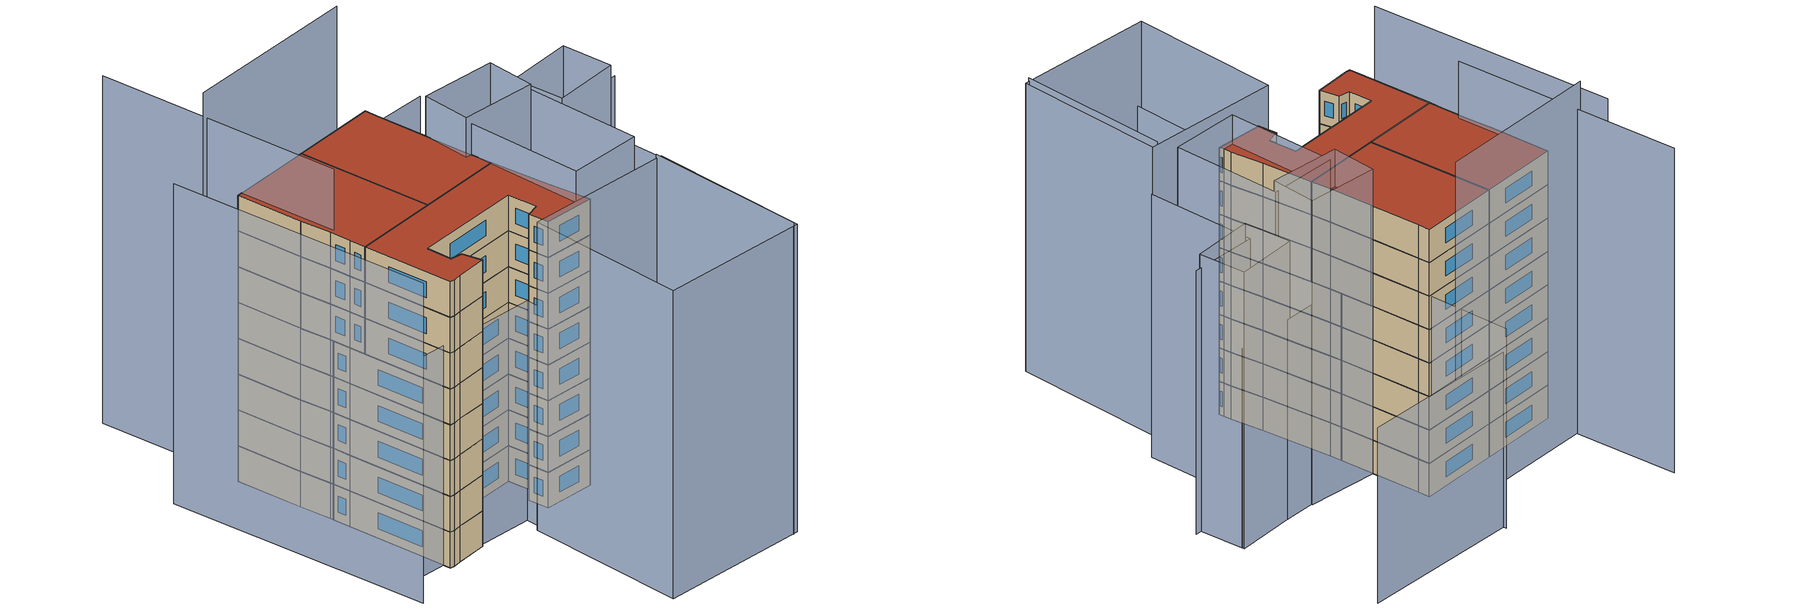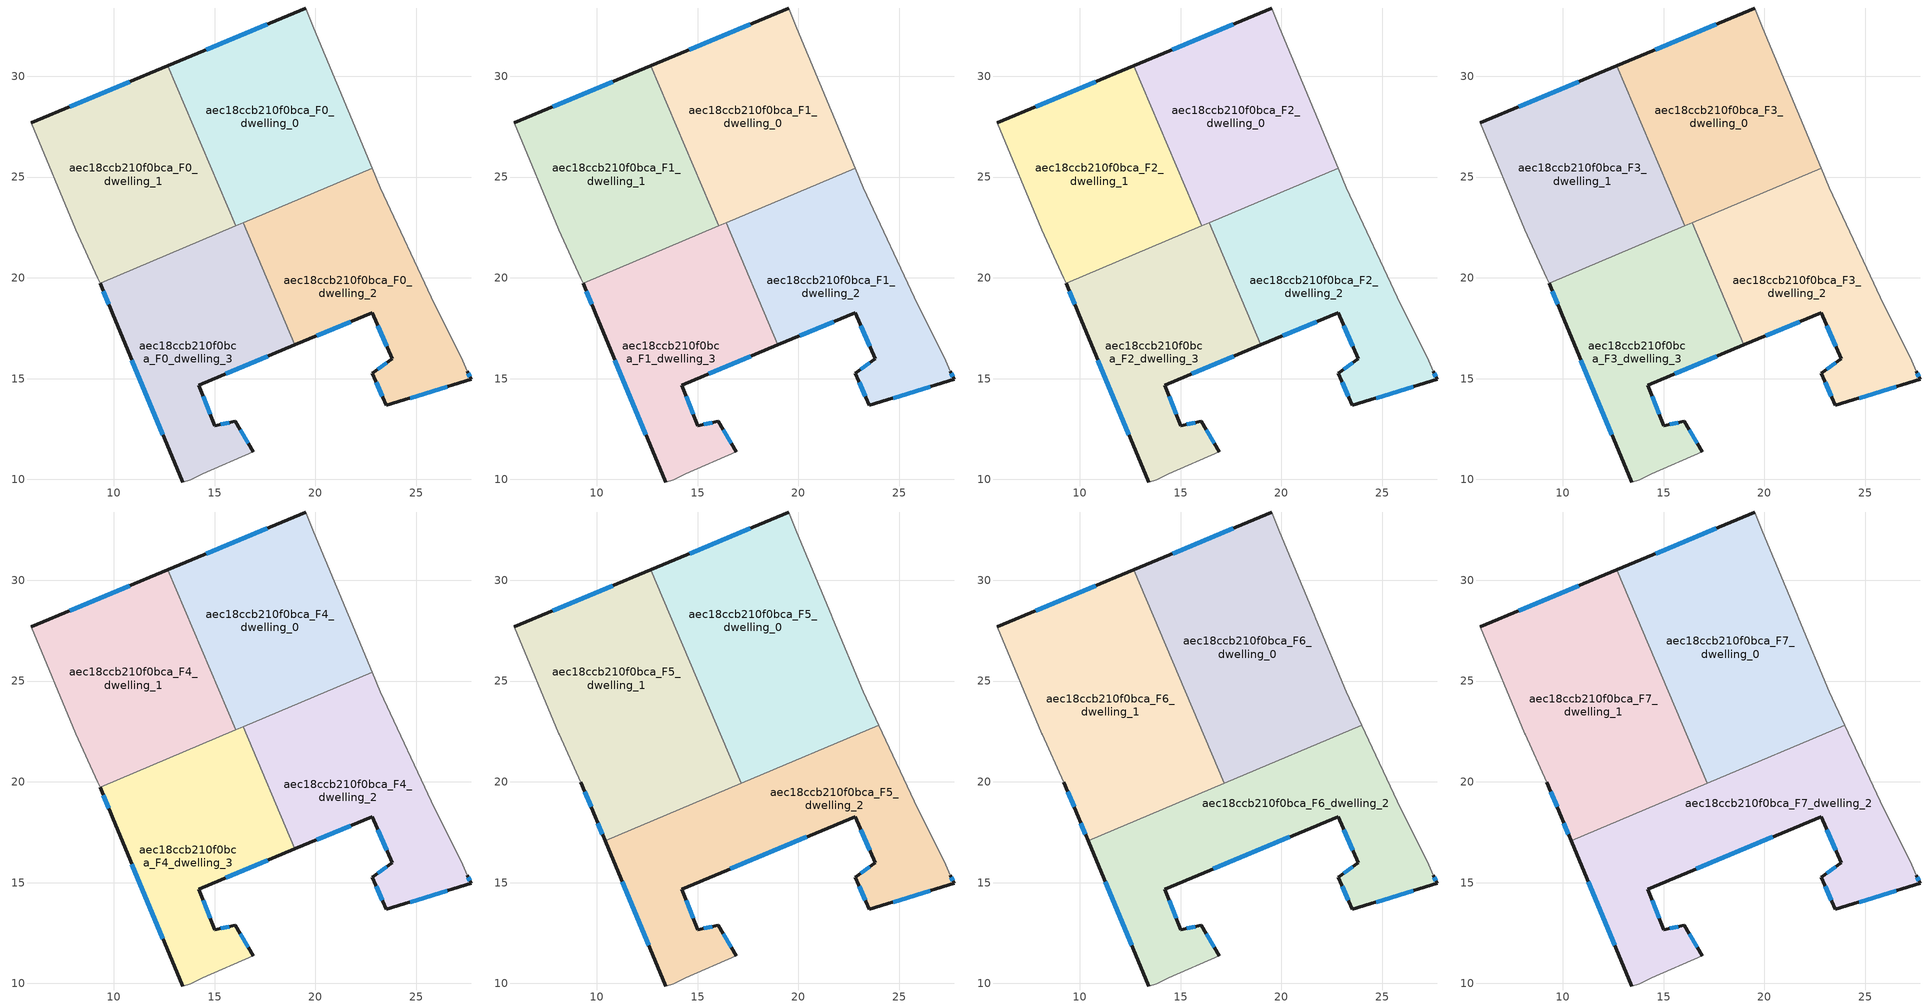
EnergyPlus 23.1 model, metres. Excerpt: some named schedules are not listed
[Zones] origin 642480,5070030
aec18ccb210f0bca_F0_dwelling_0
 floor ground (EU_floor_Construction): 22.81,25.45 21.62,28.28 19.92,32.38 19.52,33.39 12.68,30.52 16.04,22.58 z0
 wall outside (EU_wall_Construction): 12.68,30.52 19.52,33.39 z0:3
 wall adiabatic (EU_wall_Construction): 19.52,33.39 19.92,32.38 21.62,28.28 22.81,25.45 z0:3
 wall to aec18ccb210f0bca_F0_dwelling_1 (EU_wall_Construction): 16.04,22.58 12.68,30.52 z0:3
 wall to aec18ccb210f0bca_F0_dwelling_2 (EU_wall_Construction): 22.81,25.45 16.41,22.74 z0:3
 wall to aec18ccb210f0bca_F0_dwelling_3 (EU_wall_Construction): 16.41,22.74 16.04,22.58 z0:3
 window (EU_Window_Construction): 14.6,31.32 17.61,32.58 z0.84:2.16
aec18ccb210f0bca_F0_dwelling_1
 floor ground (EU_floor_Construction): 16.04,22.58 12.68,30.52 5.91,27.68 8.11,22.38 9.21,19.98 9.31,19.73 z0
 wall outside (EU_wall_Construction): 5.91,27.68 12.68,30.52 z0:3
 wall adiabatic (EU_wall_Construction): 9.31,19.73 9.21,19.98 8.11,22.38 5.91,27.68 z0:3
 wall to aec18ccb210f0bca_F0_dwelling_3 (EU_wall_Construction): 16.04,22.58 9.31,19.73 z0:3
 window (EU_Window_Construction): 7.81,28.48 10.78,29.72 z0.84:2.16
aec18ccb210f0bca_F0_dwelling_2
 floor ground (EU_floor_Construction): 27.72,14.97 27.52,15.37 27.22,16.07 25.92,18.67 23.22,24.48 22.81,25.45 16.41,22.74 18.98,16.67 22.82,18.27 23.82,15.97 22.82,15.27 23.52,13.67 z0
 wall outside (EU_wall_Construction): 27.52,15.37 27.72,14.97 23.52,13.67 22.82,15.27 23.82,15.97 22.82,18.27 18.98,16.67 z0:3
 wall adiabatic (EU_wall_Construction): 22.81,25.45 23.22,24.48 25.92,18.67 27.22,16.07 27.52,15.37 z0:3
 wall to aec18ccb210f0bca_F0_dwelling_3 (EU_wall_Construction): 18.98,16.67 16.41,22.74 z0:3
 window (EU_Window_Construction): 27.58,15.26 27.67,15.08 / 26.55,14.61 24.7,14.03 / 23.32,14.12 23.02,14.82 / 23.1,15.47 23.54,15.78 / 23.54,16.62 23.1,17.63 / 21.75,17.82 20.06,17.12 z0.84:2.16
aec18ccb210f0bca_F0_dwelling_3
 floor ground (EU_floor_Construction): 16.91,11.37 16.01,12.87 15.01,12.67 14.21,14.67 18.98,16.67 16.41,22.74 9.31,19.73 9.91,18.28 13.41,9.87 13.81,9.97 14.41,10.27 z0
 wall outside (EU_wall_Construction): 13.41,9.87 9.91,18.28 9.31,19.73 / 18.98,16.67 14.21,14.67 15.01,12.67 16.01,12.87 16.91,11.37 z0:3
 wall adiabatic (EU_wall_Construction): 16.91,11.37 14.41,10.27 13.81,9.97 13.41,9.87 z0:3
 window (EU_Window_Construction): 15.29,12.73 15.73,12.82 / 16.27,12.45 16.66,11.79 / 12.43,12.23 10.89,15.92 / 9.74,18.68 9.48,19.32 / 17.65,16.11 15.55,15.23 / 14.44,14.11 14.79,13.23 z0.84:2.16
aec18ccb210f0bca_F1_dwelling_0
 floor to aec18ccb210f0bca_F0_dwelling_0 (EU_floor_Construction): 22.81,25.45 21.62,28.28 19.92,32.38 19.52,33.39 12.68,30.52 16.04,22.58 z3
 wall outside (EU_wall_Construction): 12.68,30.52 19.52,33.39 z3:6
 wall adiabatic (EU_wall_Construction): 19.52,33.39 19.92,32.38 21.62,28.28 22.81,25.45 z3:6
 wall to aec18ccb210f0bca_F1_dwelling_1 (EU_wall_Construction): 16.04,22.58 12.68,30.52 z3:6
 wall to aec18ccb210f0bca_F1_dwelling_2 (EU_wall_Construction): 22.81,25.45 16.41,22.74 z3:6
 wall to aec18ccb210f0bca_F1_dwelling_3 (EU_wall_Construction): 16.41,22.74 16.04,22.58 z3:6
 window (EU_Window_Construction): 14.6,31.32 17.61,32.58 z3.84:5.16
aec18ccb210f0bca_F1_dwelling_1
 floor to aec18ccb210f0bca_F0_dwelling_1 (EU_floor_Construction): 16.04,22.58 12.68,30.52 5.91,27.68 8.11,22.38 9.21,19.98 9.31,19.73 z3
 wall outside (EU_wall_Construction): 5.91,27.68 12.68,30.52 z3:6
 wall adiabatic (EU_wall_Construction): 9.31,19.73 9.21,19.98 8.11,22.38 5.91,27.68 z3:6
 wall to aec18ccb210f0bca_F1_dwelling_3 (EU_wall_Construction): 16.04,22.58 9.31,19.73 z3:6
 window (EU_Window_Construction): 7.81,28.48 10.78,29.72 z3.84:5.16
aec18ccb210f0bca_F1_dwelling_2
 floor to aec18ccb210f0bca_F0_dwelling_2 (EU_floor_Construction): 27.72,14.97 27.52,15.37 27.22,16.07 25.92,18.67 23.22,24.48 22.81,25.45 16.41,22.74 18.98,16.67 22.82,18.27 23.82,15.97 22.82,15.27 23.52,13.67 z3
 wall outside (EU_wall_Construction): 27.52,15.37 27.72,14.97 23.52,13.67 22.82,15.27 23.82,15.97 22.82,18.27 18.98,16.67 z3:6
 wall adiabatic (EU_wall_Construction): 22.81,25.45 23.22,24.48 25.92,18.67 27.22,16.07 27.52,15.37 z3:6
 wall to aec18ccb210f0bca_F1_dwelling_3 (EU_wall_Construction): 18.98,16.67 16.41,22.74 z3:6
 window (EU_Window_Construction): 27.58,15.26 27.67,15.08 / 26.55,14.61 24.7,14.03 / 23.32,14.12 23.02,14.82 / 23.1,15.47 23.54,15.78 / 23.54,16.62 23.1,17.63 / 21.75,17.82 20.06,17.12 z3.84:5.16
aec18ccb210f0bca_F1_dwelling_3
 floor to aec18ccb210f0bca_F0_dwelling_3 (EU_floor_Construction): 16.91,11.37 16.01,12.87 15.01,12.67 14.21,14.67 18.98,16.67 16.41,22.74 9.31,19.73 9.91,18.28 13.41,9.87 13.81,9.97 14.41,10.27 z3
 wall outside (EU_wall_Construction): 13.41,9.87 9.91,18.28 9.31,19.73 / 18.98,16.67 14.21,14.67 15.01,12.67 16.01,12.87 16.91,11.37 z3:6
 wall adiabatic (EU_wall_Construction): 16.91,11.37 14.41,10.27 13.81,9.97 13.41,9.87 z3:6
 window (EU_Window_Construction): 15.29,12.73 15.73,12.82 / 16.27,12.45 16.66,11.79 / 12.43,12.23 10.89,15.92 / 9.74,18.68 9.48,19.32 / 17.65,16.11 15.55,15.23 / 14.44,14.11 14.79,13.23 z3.84:5.16
aec18ccb210f0bca_F2_dwelling_0
 floor to aec18ccb210f0bca_F1_dwelling_0 (EU_floor_Construction): 22.81,25.45 21.62,28.28 19.92,32.38 19.52,33.39 12.68,30.52 16.04,22.58 z6
 wall outside (EU_wall_Construction): 12.68,30.52 19.52,33.39 z6:9
 wall adiabatic (EU_wall_Construction): 19.52,33.39 19.92,32.38 21.62,28.28 22.81,25.45 z6:9
 wall to aec18ccb210f0bca_F2_dwelling_1 (EU_wall_Construction): 16.04,22.58 12.68,30.52 z6:9
 wall to aec18ccb210f0bca_F2_dwelling_2 (EU_wall_Construction): 22.81,25.45 16.41,22.74 z6:9
 wall to aec18ccb210f0bca_F2_dwelling_3 (EU_wall_Construction): 16.41,22.74 16.04,22.58 z6:9
 window (EU_Window_Construction): 14.6,31.32 17.61,32.58 z6.84:8.16
aec18ccb210f0bca_F2_dwelling_1
 floor to aec18ccb210f0bca_F1_dwelling_1 (EU_floor_Construction): 16.04,22.58 12.68,30.52 5.91,27.68 8.11,22.38 9.21,19.98 9.31,19.73 z6
 wall outside (EU_wall_Construction): 5.91,27.68 12.68,30.52 z6:9
 wall adiabatic (EU_wall_Construction): 9.31,19.73 9.21,19.98 8.11,22.38 5.91,27.68 z6:9
 wall to aec18ccb210f0bca_F2_dwelling_3 (EU_wall_Construction): 16.04,22.58 9.31,19.73 z6:9
 window (EU_Window_Construction): 7.81,28.48 10.78,29.72 z6.84:8.16
aec18ccb210f0bca_F2_dwelling_2
 floor to aec18ccb210f0bca_F1_dwelling_2 (EU_floor_Construction): 27.72,14.97 27.52,15.37 27.22,16.07 25.92,18.67 23.22,24.48 22.81,25.45 16.41,22.74 18.98,16.67 22.82,18.27 23.82,15.97 22.82,15.27 23.52,13.67 z6
 wall outside (EU_wall_Construction): 27.52,15.37 27.72,14.97 23.52,13.67 22.82,15.27 23.82,15.97 22.82,18.27 18.98,16.67 z6:9
 wall adiabatic (EU_wall_Construction): 22.81,25.45 23.22,24.48 25.92,18.67 27.22,16.07 27.52,15.37 z6:9
 wall to aec18ccb210f0bca_F2_dwelling_3 (EU_wall_Construction): 18.98,16.67 16.41,22.74 z6:9
 window (EU_Window_Construction): 27.58,15.26 27.67,15.08 / 26.55,14.61 24.7,14.03 / 23.32,14.12 23.02,14.82 / 23.1,15.47 23.54,15.78 / 23.54,16.62 23.1,17.63 / 21.75,17.82 20.06,17.12 z6.84:8.16
aec18ccb210f0bca_F2_dwelling_3
 floor to aec18ccb210f0bca_F1_dwelling_3 (EU_floor_Construction): 16.91,11.37 16.01,12.87 15.01,12.67 14.21,14.67 18.98,16.67 16.41,22.74 9.31,19.73 9.91,18.28 13.41,9.87 13.81,9.97 14.41,10.27 z6
 wall outside (EU_wall_Construction): 13.41,9.87 9.91,18.28 9.31,19.73 / 18.98,16.67 14.21,14.67 15.01,12.67 16.01,12.87 16.91,11.37 z6:9
 wall adiabatic (EU_wall_Construction): 16.91,11.37 14.41,10.27 13.81,9.97 13.41,9.87 z6:9
 window (EU_Window_Construction): 15.29,12.73 15.73,12.82 / 16.27,12.45 16.66,11.79 / 12.43,12.23 10.89,15.92 / 9.74,18.68 9.48,19.32 / 17.65,16.11 15.55,15.23 / 14.44,14.11 14.79,13.23 z6.84:8.16
aec18ccb210f0bca_F3_dwelling_0
 floor to aec18ccb210f0bca_F2_dwelling_0 (EU_floor_Construction): 22.81,25.45 21.62,28.28 19.92,32.38 19.52,33.39 12.68,30.52 16.04,22.58 z9
 wall outside (EU_wall_Construction): 12.68,30.52 19.52,33.39 z9:12
 wall adiabatic (EU_wall_Construction): 19.52,33.39 19.92,32.38 21.62,28.28 22.81,25.45 z9:12
 wall to aec18ccb210f0bca_F3_dwelling_1 (EU_wall_Construction): 16.04,22.58 12.68,30.52 z9:12
 wall to aec18ccb210f0bca_F3_dwelling_2 (EU_wall_Construction): 22.81,25.45 16.41,22.74 z9:12
 wall to aec18ccb210f0bca_F3_dwelling_3 (EU_wall_Construction): 16.41,22.74 16.04,22.58 z9:12
 window (EU_Window_Construction): 14.6,31.32 17.61,32.58 z9.84:11.16
aec18ccb210f0bca_F3_dwelling_1
 floor to aec18ccb210f0bca_F2_dwelling_1 (EU_floor_Construction): 16.04,22.58 12.68,30.52 5.91,27.68 8.11,22.38 9.21,19.98 9.31,19.73 z9
 wall outside (EU_wall_Construction): 5.91,27.68 12.68,30.52 z9:12
 wall adiabatic (EU_wall_Construction): 9.31,19.73 9.21,19.98 8.11,22.38 5.91,27.68 z9:12
 wall to aec18ccb210f0bca_F3_dwelling_3 (EU_wall_Construction): 16.04,22.58 9.31,19.73 z9:12
 window (EU_Window_Construction): 7.81,28.48 10.78,29.72 z9.84:11.16
aec18ccb210f0bca_F3_dwelling_2
 floor to aec18ccb210f0bca_F2_dwelling_2 (EU_floor_Construction): 27.72,14.97 27.52,15.37 27.22,16.07 25.92,18.67 23.22,24.48 22.81,25.45 16.41,22.74 18.98,16.67 22.82,18.27 23.82,15.97 22.82,15.27 23.52,13.67 z9
 wall outside (EU_wall_Construction): 27.52,15.37 27.72,14.97 23.52,13.67 22.82,15.27 23.82,15.97 22.82,18.27 18.98,16.67 z9:12
 wall adiabatic (EU_wall_Construction): 22.81,25.45 23.22,24.48 25.92,18.67 27.22,16.07 27.52,15.37 z9:12
 wall to aec18ccb210f0bca_F3_dwelling_3 (EU_wall_Construction): 18.98,16.67 16.41,22.74 z9:12
 window (EU_Window_Construction): 27.58,15.26 27.67,15.08 / 26.55,14.61 24.7,14.03 / 23.32,14.12 23.02,14.82 / 23.1,15.47 23.54,15.78 / 23.54,16.62 23.1,17.63 / 21.75,17.82 20.06,17.12 z9.84:11.16
aec18ccb210f0bca_F3_dwelling_3
 floor to aec18ccb210f0bca_F2_dwelling_3 (EU_floor_Construction): 16.91,11.37 16.01,12.87 15.01,12.67 14.21,14.67 18.98,16.67 16.41,22.74 9.31,19.73 9.91,18.28 13.41,9.87 13.81,9.97 14.41,10.27 z9
 wall outside (EU_wall_Construction): 13.41,9.87 9.91,18.28 9.31,19.73 / 18.98,16.67 14.21,14.67 15.01,12.67 16.01,12.87 16.91,11.37 z9:12
 wall adiabatic (EU_wall_Construction): 16.91,11.37 14.41,10.27 13.81,9.97 13.41,9.87 z9:12
 window (EU_Window_Construction): 15.29,12.73 15.73,12.82 / 16.27,12.45 16.66,11.79 / 12.43,12.23 10.89,15.92 / 9.74,18.68 9.48,19.32 / 17.65,16.11 15.55,15.23 / 14.44,14.11 14.79,13.23 z9.84:11.16
aec18ccb210f0bca_F4_dwelling_0
 floor to aec18ccb210f0bca_F3_dwelling_0 (EU_floor_Construction): 22.81,25.45 21.62,28.28 19.92,32.38 19.52,33.39 12.68,30.52 16.04,22.58 z12
 wall outside (EU_wall_Construction): 12.68,30.52 19.52,33.39 z12:15
 wall adiabatic (EU_wall_Construction): 19.52,33.39 19.92,32.38 21.62,28.28 22.81,25.45 z12:15
 wall to aec18ccb210f0bca_F4_dwelling_1 (EU_wall_Construction): 16.04,22.58 12.68,30.52 z12:15
 wall to aec18ccb210f0bca_F4_dwelling_2 (EU_wall_Construction): 22.81,25.45 16.41,22.74 z12:15
 wall to aec18ccb210f0bca_F4_dwelling_3 (EU_wall_Construction): 16.41,22.74 16.04,22.58 z12:15
 window (EU_Window_Construction): 14.6,31.32 17.61,32.58 z12.84:14.16
 roof outside (EU_roof_Construction): 21.7,28.1 21.62,28.28 22.81,25.45 z15
aec18ccb210f0bca_F4_dwelling_1
 floor to aec18ccb210f0bca_F3_dwelling_1 (EU_floor_Construction): 16.04,22.58 12.68,30.52 5.91,27.68 8.11,22.38 9.21,19.98 9.31,19.73 z12
 wall outside (EU_wall_Construction): 5.91,27.68 12.68,30.52 z12:15
 wall adiabatic (EU_wall_Construction): 9.31,19.73 9.21,19.98 8.11,22.38 5.91,27.68 z12:15
 wall to aec18ccb210f0bca_F4_dwelling_3 (EU_wall_Construction): 16.04,22.58 9.31,19.73 z12:15
 window (EU_Window_Construction): 7.81,28.48 10.78,29.72 z12.84:14.16
aec18ccb210f0bca_F4_dwelling_2
 floor to aec18ccb210f0bca_F3_dwelling_2 (EU_floor_Construction): 27.72,14.97 27.52,15.37 27.22,16.07 25.92,18.67 23.22,24.48 22.81,25.45 16.41,22.74 18.98,16.67 22.82,18.27 23.82,15.97 22.82,15.27 23.52,13.67 z12
 wall outside (EU_wall_Construction): 27.52,15.37 27.72,14.97 23.52,13.67 22.82,15.27 23.82,15.97 22.82,18.27 18.98,16.67 z12:15
 wall adiabatic (EU_wall_Construction): 22.81,25.45 23.22,24.48 25.92,18.67 27.22,16.07 27.52,15.37 z12:15
 wall to aec18ccb210f0bca_F4_dwelling_3 (EU_wall_Construction): 18.98,16.67 16.41,22.74 z12:15
 window (EU_Window_Construction): 27.58,15.26 27.67,15.08 / 26.55,14.61 24.7,14.03 / 23.32,14.12 23.02,14.82 / 23.1,15.47 23.54,15.78 / 23.54,16.62 23.1,17.63 / 21.75,17.82 20.06,17.12 z12.84:14.16
aec18ccb210f0bca_F4_dwelling_3
 floor to aec18ccb210f0bca_F3_dwelling_3 (EU_floor_Construction): 16.91,11.37 16.01,12.87 15.01,12.67 14.21,14.67 18.98,16.67 16.41,22.74 9.31,19.73 9.91,18.28 13.41,9.87 13.81,9.97 14.41,10.27 z12
 wall outside (EU_wall_Construction): 13.41,9.87 9.91,18.28 9.31,19.73 / 18.98,16.67 14.21,14.67 15.01,12.67 16.01,12.87 16.91,11.37 z12:15
 wall adiabatic (EU_wall_Construction): 16.91,11.37 14.41,10.27 13.81,9.97 13.41,9.87 z12:15
 window (EU_Window_Construction): 15.29,12.73 15.73,12.82 / 16.27,12.45 16.66,11.79 / 12.43,12.23 10.89,15.92 / 9.74,18.68 9.48,19.32 / 17.65,16.11 15.55,15.23 / 14.44,14.11 14.79,13.23 z12.84:14.16
aec18ccb210f0bca_F5_dwelling_0
 floor to aec18ccb210f0bca_F4_dwelling_0 (EU_floor_Construction): 22.81,25.45 21.7,28.1 21.62,28.28 19.92,32.38 19.52,33.39 12.69,30.52 16.05,22.58 z15
 floor to aec18ccb210f0bca_F4_dwelling_2 (EU_floor_Construction): 23.99,22.82 23.22,24.48 22.81,25.45 16.41,22.74 17.54,20.08 z15
 floor to aec18ccb210f0bca_F4_dwelling_3 (EU_floor_Construction): 17.54,20.08 16.41,22.74 16.05,22.58 17.17,19.93 z15
 wall outside (EU_wall_Construction): 12.69,30.52 19.52,33.39 z15:18
 wall adiabatic (EU_wall_Construction): 19.52,33.39 19.92,32.38 21.62,28.28 21.7,28.1 23.22,24.48 23.99,22.82 z15:18
 wall to aec18ccb210f0bca_F5_dwelling_1 (EU_wall_Construction): 17.17,19.93 12.69,30.52 z15:18
 wall to aec18ccb210f0bca_F5_dwelling_2 (EU_wall_Construction): 23.99,22.82 17.17,19.93 z15:18
 window (EU_Window_Construction): 14.6,31.32 17.61,32.58 z15.84:17.16
aec18ccb210f0bca_F5_dwelling_1
 floor to aec18ccb210f0bca_F4_dwelling_1 (EU_floor_Construction): 16.04,22.58 12.68,30.52 5.91,27.68 8.11,22.38 8.12,22.35 9.21,19.98 9.31,19.73 z15
 floor to aec18ccb210f0bca_F4_dwelling_3 (EU_floor_Construction): 17.17,19.93 16.05,22.58 9.31,19.73 9.91,18.28 10.42,17.07 z15
 wall outside (EU_wall_Construction): 5.91,27.68 12.69,30.52 / 10.42,17.07 9.91,18.28 9.21,19.98 z15:18
 wall adiabatic (EU_wall_Construction): 9.21,19.98 8.12,22.35 8.11,22.38 5.91,27.68 z15:18
 wall to aec18ccb210f0bca_F5_dwelling_2 (EU_wall_Construction): 17.17,19.93 10.42,17.07 z15:18
 window (EU_Window_Construction): 9.72,18.75 9.41,19.5 / 7.81,28.48 10.79,29.73 / 10.28,17.41 10.05,17.94 z15.84:17.16
aec18ccb210f0bca_F5_dwelling_2
 floor to aec18ccb210f0bca_F4_dwelling_2 (EU_floor_Construction): 27.72,14.97 27.52,15.37 27.22,16.07 25.92,18.67 23.99,22.82 17.54,20.08 18.98,16.67 22.82,18.27 23.82,15.97 22.82,15.27 23.52,13.67 z15
 floor to aec18ccb210f0bca_F4_dwelling_3 (EU_floor_Construction): 16.91,11.37 16.01,12.87 15.01,12.67 14.21,14.67 18.98,16.67 17.54,20.08 10.42,17.07 13.41,9.87 13.81,9.97 14.41,10.27 z15
 wall outside (EU_wall_Construction): 27.52,15.37 27.72,14.97 23.52,13.67 22.82,15.27 23.82,15.97 22.82,18.27 14.21,14.67 15.01,12.67 16.01,12.87 16.91,11.37 / 13.41,9.87 10.42,17.07 z15:18
 wall adiabatic (EU_wall_Construction): 16.91,11.37 14.41,10.27 13.81,9.97 13.41,9.87 / 23.99,22.82 25.92,18.67 27.22,16.07 27.52,15.37 z15:18
 window (EU_Window_Construction): 27.58,15.26 27.67,15.08 / 26.55,14.61 24.7,14.03 / 23.32,14.12 23.02,14.82 / 23.1,15.47 23.54,15.78 / 23.54,16.62 23.1,17.63 / 20.41,17.27 16.62,15.68 / 14.44,14.11 14.79,13.23 / 15.29,12.73 15.73,12.82 / 16.27,12.45 16.66,11.79 / 12.57,11.89 11.26,15.05 z15.84:17.16
aec18ccb210f0bca_F6_dwelling_0
 floor to aec18ccb210f0bca_F5_dwelling_0 (EU_floor_Construction): 23.99,22.82 23.22,24.48 21.7,28.1 21.62,28.28 19.92,32.38 19.52,33.39 12.69,30.52 17.17,19.93 z18
 wall outside (EU_wall_Construction): 12.69,30.52 19.52,33.39 z18:21
 wall adiabatic (EU_wall_Construction): 19.52,33.39 19.92,32.38 21.62,28.28 21.7,28.1 23.22,24.48 23.99,22.82 z18:21
 wall to aec18ccb210f0bca_F6_dwelling_1 (EU_wall_Construction): 17.17,19.93 12.69,30.52 z18:21
 wall to aec18ccb210f0bca_F6_dwelling_2 (EU_wall_Construction): 23.99,22.82 17.17,19.93 z18:21
 window (EU_Window_Construction): 14.6,31.32 17.61,32.58 z18.84:20.16
aec18ccb210f0bca_F6_dwelling_1
 floor to aec18ccb210f0bca_F5_dwelling_1 (EU_floor_Construction): 17.17,19.93 12.69,30.52 5.91,27.68 8.11,22.38 8.12,22.35 9.21,19.98 9.91,18.28 10.42,17.07 z18
 wall outside (EU_wall_Construction): 5.91,27.68 12.69,30.52 / 10.42,17.07 9.91,18.28 9.21,19.98 z18:21
 wall adiabatic (EU_wall_Construction): 9.21,19.98 8.12,22.35 8.11,22.38 5.91,27.68 z18:21
 wall to aec18ccb210f0bca_F6_dwelling_2 (EU_wall_Construction): 17.17,19.93 10.42,17.07 z18:21
 window (EU_Window_Construction): 9.72,18.75 9.41,19.5 / 7.81,28.48 10.79,29.73 / 10.28,17.41 10.05,17.94 z18.84:20.16
aec18ccb210f0bca_F6_dwelling_2
 floor to aec18ccb210f0bca_F5_dwelling_2 (EU_floor_Construction): 27.72,14.97 27.52,15.37 27.22,16.07 25.92,18.67 23.99,22.82 10.42,17.07 13.41,9.87 13.81,9.97 14.41,10.27 16.91,11.37 16.01,12.87 15.01,12.67 14.21,14.67 22.82,18.27 23.82,15.97 22.82,15.27 23.52,13.67 z18
 wall outside (EU_wall_Construction): 27.52,15.37 27.72,14.97 23.52,13.67 22.82,15.27 23.82,15.97 22.82,18.27 14.21,14.67 15.01,12.67 16.01,12.87 16.91,11.37 / 13.41,9.87 10.42,17.07 z18:21
 wall adiabatic (EU_wall_Construction): 16.91,11.37 14.41,10.27 13.81,9.97 13.41,9.87 / 23.99,22.82 25.92,18.67 27.22,16.07 27.52,15.37 z18:21
 window (EU_Window_Construction): 27.58,15.26 27.67,15.08 / 26.55,14.61 24.7,14.03 / 23.32,14.12 23.02,14.82 / 23.1,15.47 23.54,15.78 / 23.54,16.62 23.1,17.63 / 20.41,17.27 16.62,15.68 / 14.44,14.11 14.79,13.23 / 15.29,12.73 15.73,12.82 / 16.27,12.45 16.66,11.79 / 12.57,11.89 11.26,15.05 z18.84:20.16
aec18ccb210f0bca_F7_dwelling_0
 floor to aec18ccb210f0bca_F6_dwelling_0 (EU_floor_Construction): 23.99,22.82 23.22,24.48 21.7,28.1 21.62,28.28 19.92,32.38 19.52,33.39 12.69,30.52 17.17,19.93 z21
 wall outside (EU_wall_Construction): 12.69,30.52 19.52,33.39 z21:24
 wall adiabatic (EU_wall_Construction): 19.52,33.39 19.92,32.38 21.62,28.28 21.7,28.1 23.22,24.48 23.99,22.82 z21:24
 wall to aec18ccb210f0bca_F7_dwelling_1 (EU_wall_Construction): 17.17,19.93 12.69,30.52 z21:24
 wall to aec18ccb210f0bca_F7_dwelling_2 (EU_wall_Construction): 23.99,22.82 17.17,19.93 z21:24
 window (EU_Window_Construction): 14.6,31.32 17.61,32.58 z21.84:23.16
 roof outside (EU_roof_Construction): 19.92,32.38 21.62,28.28 21.7,28.1 23.22,24.48 23.99,22.82 17.17,19.93 12.69,30.52 19.52,33.39 z24
aec18ccb210f0bca_F7_dwelling_1
 floor to aec18ccb210f0bca_F6_dwelling_1 (EU_floor_Construction): 17.17,19.93 12.69,30.52 5.91,27.68 8.11,22.38 8.12,22.35 9.21,19.98 9.91,18.28 10.42,17.07 z21
 wall outside (EU_wall_Construction): 5.91,27.68 12.69,30.52 / 10.42,17.07 9.91,18.28 9.21,19.98 z21:24
 wall adiabatic (EU_wall_Construction): 9.21,19.98 8.12,22.35 8.11,22.38 5.91,27.68 z21:24
 wall to aec18ccb210f0bca_F7_dwelling_2 (EU_wall_Construction): 17.17,19.93 10.42,17.07 z21:24
 window (EU_Window_Construction): 9.72,18.75 9.41,19.5 / 7.81,28.48 10.79,29.73 / 10.28,17.41 10.05,17.94 z21.84:23.16
 roof outside (EU_roof_Construction): 12.69,30.52 17.17,19.93 10.42,17.07 9.91,18.28 9.21,19.98 8.12,22.35 8.11,22.38 5.91,27.68 z24
aec18ccb210f0bca_F7_dwelling_2
 floor to aec18ccb210f0bca_F6_dwelling_2 (EU_floor_Construction): 27.72,14.97 27.52,15.37 27.22,16.07 25.92,18.67 23.99,22.82 10.42,17.07 13.41,9.87 13.81,9.97 14.41,10.27 16.91,11.37 16.01,12.87 15.01,12.67 14.21,14.67 22.82,18.27 23.82,15.97 22.82,15.27 23.52,13.67 z21
 wall outside (EU_wall_Construction): 27.52,15.37 27.72,14.97 23.52,13.67 22.82,15.27 23.82,15.97 22.82,18.27 14.21,14.67 15.01,12.67 16.01,12.87 16.91,11.37 / 13.41,9.87 10.42,17.07 z21:24
 wall adiabatic (EU_wall_Construction): 16.91,11.37 14.41,10.27 13.81,9.97 13.41,9.87 / 23.99,22.82 25.92,18.67 27.22,16.07 27.52,15.37 z21:24
 window (EU_Window_Construction): 27.58,15.26 27.67,15.08 / 26.55,14.61 24.7,14.03 / 23.32,14.12 23.02,14.82 / 23.1,15.47 23.54,15.78 / 23.54,16.62 23.1,17.63 / 20.41,17.27 16.62,15.68 / 14.44,14.11 14.79,13.23 / 15.29,12.73 15.73,12.82 / 16.27,12.45 16.66,11.79 / 12.57,11.89 11.26,15.05 z21.84:23.16
 roof outside (EU_roof_Construction): 23.99,22.82 25.92,18.67 27.22,16.07 27.52,15.37 27.72,14.97 23.52,13.67 22.82,15.27 23.82,15.97 22.82,18.27 14.21,14.67 15.01,12.67 16.01,12.87 16.91,11.37 14.41,10.27 13.81,9.97 13.41,9.87 10.42,17.07 z24
shading: 0.43,27.24 9.4,6.64 z0:26.8; 9.31,9.32 21.42,12.97 / 21.42,12.97 25.75,-1.41 z0:18.4; 37.53,2.16 25.32,-1.54 / 25.32,-1.54 21.39,11.41 / 21.39,11.41 33.6,15.11 / 33.6,15.11 37.53,2.16 z0:25.8; 37.15,2 33.12,15 z0:26.1; 29.18,26.59 32.53,17.15 / 32.53,17.15 26.58,15.03 / 26.58,15.03 23.22,24.48 / 23.22,24.48 29.18,26.59 z0:26.6; 35.24,17.95 31.86,27.35 / 31.86,27.35 37.76,29.47 z0:23.6; 21.62,28.28 27.91,30.05 / 27.91,30.05 29.03,26.08 / 29.03,26.08 22.74,24.31 / 22.74,24.31 21.62,28.28 z0:27.3; 35.57,33.12 37.29,29.15 / 37.29,29.15 32.03,26.88 / 32.03,26.88 30.31,30.84 / 30.31,30.84 35.57,33.12 z0:24.8; 35.66,32.93 21.57,27.48 / 21.57,27.48 16.61,40.29 z0:17.9; 18.83,36.34 4.71,30.59 z0:31.4; 30.53,45.09 16.72,40.02 z0:15.7; 1.37,39.39 9.58,20.14 z0:29.1
[Building]
EU S2 Campaign: North Axis=0; Terrain=City; Solar Distribution=FullExterior
[Site:Location]
Lyon-Bron: Latitude=45.75; Longitude=5; Time Zone=1; Elevation=198
[SizingPeriod:WeatherFileDays]
AnnualSizingPeriod: Begin Month=1; Begin Day of Month=1; End Month=12; End Day of Month=31; Day of Week for Start Day=Monday; Use Weather File Daylight Saving Period=No; Use Weather File Rain and Snow Indicators=No
[MATERIAL]
EU_InternalMass_Material: Roughness=MediumRough; Thickness=0.1; Conductivity=1; Density=1800; Specific Heat=900; Thermal Absorptance=0.9; Solar Absorptance=0.7; Visible Absorptance=0.7
[MATERIAL:NOMASS] Roughness=MediumRough; Thermal Absorptance=0.9; Solar Absorptance=0.7; Visible Absorptance=0.7
Name | Thermal Resistance
EU_wall_NoMass | 0.776494
EU_roof_NoMass | 0.486893
EU_floor_NoMass | 0.421597
[WINDOWMATERIAL:SIMPLEGLAZINGSYSTEM]
EU_Window_SimpleGlazing: UFactor=4.24961; Solar Heat Gain Coefficient=0.83; Visible Transmittance=0.83
[CONSTRUCTION]
EU_wall_Construction: EU_wall_NoMass
EU_roof_Construction: EU_roof_NoMass
EU_floor_Construction: EU_floor_NoMass
EU_InternalMass_Construction: EU_InternalMass_Material
EU_Window_Construction: EU_Window_SimpleGlazing
[ZONE] Type=1; Multiplier=1; Ceiling Height=autocalculate; Floor Area=autocalculate; Part of Total Floor Area=Yes
Name | Volume
aec18ccb210f0bca_F0_dwelling_0; aec18ccb210f0bca_F1_dwelling_0; aec18ccb210f0bca_F2_dwelling_0; aec18ccb210f0bca_F3_dwelling_0; aec18ccb210f0bca_F4_dwelling_0 | 190.53
aec18ccb210f0bca_F5_dwelling_0; aec18ccb210f0bca_F6_dwelling_0; aec18ccb210f0bca_F7_dwelling_0; aec18ccb210f0bca_F5_dwelling_1; aec18ccb210f0bca_F6_dwelling_1; aec18ccb210f0bca_F7_dwelling_1 | 254.03
aec18ccb210f0bca_F0_dwelling_1; aec18ccb210f0bca_F1_dwelling_1; aec18ccb210f0bca_F2_dwelling_1; aec18ccb210f0bca_F3_dwelling_1; aec18ccb210f0bca_F4_dwelling_1 | 190.506
aec18ccb210f0bca_F0_dwelling_2; aec18ccb210f0bca_F1_dwelling_2; aec18ccb210f0bca_F2_dwelling_2; aec18ccb210f0bca_F3_dwelling_2; aec18ccb210f0bca_F4_dwelling_2 | 190.527
aec18ccb210f0bca_F5_dwelling_2; aec18ccb210f0bca_F6_dwelling_2; aec18ccb210f0bca_F7_dwelling_2 | 254.011
aec18ccb210f0bca_F0_dwelling_3; aec18ccb210f0bca_F1_dwelling_3; aec18ccb210f0bca_F2_dwelling_3; aec18ccb210f0bca_F3_dwelling_3; aec18ccb210f0bca_F4_dwelling_3 | 190.531
[INTERNALMASS] Construction=EU_InternalMass_Construction
Name | Zone or ZoneList | Surface Area
aec18ccb210f0bca_F0_dwelling_0_EU_InternalMass | aec18ccb210f0bca_F0_dwelling_0 | 63.5112
aec18ccb210f0bca_F0_dwelling_1_EU_InternalMass | aec18ccb210f0bca_F0_dwelling_1 | 63.5026
aec18ccb210f0bca_F0_dwelling_2_EU_InternalMass | aec18ccb210f0bca_F0_dwelling_2 | 63.5086
aec18ccb210f0bca_F0_dwelling_3_EU_InternalMass | aec18ccb210f0bca_F0_dwelling_3 | 63.5107
aec18ccb210f0bca_F1_dwelling_0_EU_InternalMass | aec18ccb210f0bca_F1_dwelling_0 | 63.5112
aec18ccb210f0bca_F1_dwelling_1_EU_InternalMass | aec18ccb210f0bca_F1_dwelling_1 | 63.5026
aec18ccb210f0bca_F1_dwelling_2_EU_InternalMass | aec18ccb210f0bca_F1_dwelling_2 | 63.5086
aec18ccb210f0bca_F1_dwelling_3_EU_InternalMass | aec18ccb210f0bca_F1_dwelling_3 | 63.5107
aec18ccb210f0bca_F2_dwelling_0_EU_InternalMass | aec18ccb210f0bca_F2_dwelling_0 | 63.5112
aec18ccb210f0bca_F2_dwelling_1_EU_InternalMass | aec18ccb210f0bca_F2_dwelling_1 | 63.5026
aec18ccb210f0bca_F2_dwelling_2_EU_InternalMass | aec18ccb210f0bca_F2_dwelling_2 | 63.5086
aec18ccb210f0bca_F2_dwelling_3_EU_InternalMass | aec18ccb210f0bca_F2_dwelling_3 | 63.5107
aec18ccb210f0bca_F3_dwelling_0_EU_InternalMass | aec18ccb210f0bca_F3_dwelling_0 | 63.5112
aec18ccb210f0bca_F3_dwelling_1_EU_InternalMass | aec18ccb210f0bca_F3_dwelling_1 | 63.5026
aec18ccb210f0bca_F3_dwelling_2_EU_InternalMass | aec18ccb210f0bca_F3_dwelling_2 | 63.5086
aec18ccb210f0bca_F3_dwelling_3_EU_InternalMass | aec18ccb210f0bca_F3_dwelling_3 | 63.5107
aec18ccb210f0bca_F4_dwelling_0_EU_InternalMass | aec18ccb210f0bca_F4_dwelling_0 | 63.5112
aec18ccb210f0bca_F4_dwelling_1_EU_InternalMass | aec18ccb210f0bca_F4_dwelling_1 | 63.5026
aec18ccb210f0bca_F4_dwelling_2_EU_InternalMass | aec18ccb210f0bca_F4_dwelling_2 | 63.5086
aec18ccb210f0bca_F4_dwelling_3_EU_InternalMass | aec18ccb210f0bca_F4_dwelling_3 | 63.5107
aec18ccb210f0bca_F5_dwelling_0_EU_InternalMass | aec18ccb210f0bca_F5_dwelling_0 | 84.6764
aec18ccb210f0bca_F5_dwelling_1_EU_InternalMass | aec18ccb210f0bca_F5_dwelling_1 | 84.6766
aec18ccb210f0bca_F5_dwelling_2_EU_InternalMass | aec18ccb210f0bca_F5_dwelling_2 | 84.6699
aec18ccb210f0bca_F6_dwelling_0_EU_InternalMass | aec18ccb210f0bca_F6_dwelling_0 | 84.6764
aec18ccb210f0bca_F6_dwelling_1_EU_InternalMass | aec18ccb210f0bca_F6_dwelling_1 | 84.6766
aec18ccb210f0bca_F6_dwelling_2_EU_InternalMass | aec18ccb210f0bca_F6_dwelling_2 | 84.6699
aec18ccb210f0bca_F7_dwelling_0_EU_InternalMass | aec18ccb210f0bca_F7_dwelling_0 | 84.6764
aec18ccb210f0bca_F7_dwelling_1_EU_InternalMass | aec18ccb210f0bca_F7_dwelling_1 | 84.6766
aec18ccb210f0bca_F7_dwelling_2_EU_InternalMass | aec18ccb210f0bca_F7_dwelling_2 | 84.6699
[OTHEREQUIPMENT] Fuel Type=Electricity; Design Level Calculation Method=Watts/Area; Power per Zone Floor Area=1; Fraction Latent=0; Fraction Radiant=0; Fraction Lost=0; Carbon Dioxide Generation Rate=0; EndUse Subcategory=EU_Step8_InternalGains
Name | Zone or ZoneList or Space or SpaceList | Schedule
EU_Step8_InternalGain_aec18ccb210f0bca_F0_dwelling_0_f000 | aec18ccb210f0bca_F0_dwelling_0 | EU_Step8_GainSchedule_aec18ccb210f0bca_F0_dwelling_0_f000
EU_Step8_InternalGain_aec18ccb210f0bca_F0_dwelling_1_f000 | aec18ccb210f0bca_F0_dwelling_1 | EU_Step8_GainSchedule_aec18ccb210f0bca_F0_dwelling_1_f000
EU_Step8_InternalGain_aec18ccb210f0bca_F0_dwelling_2_f000 | aec18ccb210f0bca_F0_dwelling_2 | EU_Step8_GainSchedule_aec18ccb210f0bca_F0_dwelling_2_f000
EU_Step8_InternalGain_aec18ccb210f0bca_F0_dwelling_3_f000 | aec18ccb210f0bca_F0_dwelling_3 | EU_Step8_GainSchedule_aec18ccb210f0bca_F0_dwelling_3_f000
EU_Step8_InternalGain_aec18ccb210f0bca_F1_dwelling_0_f000 | aec18ccb210f0bca_F1_dwelling_0 | EU_Step8_GainSchedule_aec18ccb210f0bca_F1_dwelling_0_f000
EU_Step8_InternalGain_aec18ccb210f0bca_F1_dwelling_1_f000 | aec18ccb210f0bca_F1_dwelling_1 | EU_Step8_GainSchedule_aec18ccb210f0bca_F1_dwelling_1_f000
EU_Step8_InternalGain_aec18ccb210f0bca_F1_dwelling_2_f000 | aec18ccb210f0bca_F1_dwelling_2 | EU_Step8_GainSchedule_aec18ccb210f0bca_F1_dwelling_2_f000
EU_Step8_InternalGain_aec18ccb210f0bca_F1_dwelling_3_f000 | aec18ccb210f0bca_F1_dwelling_3 | EU_Step8_GainSchedule_aec18ccb210f0bca_F1_dwelling_3_f000
EU_Step8_InternalGain_aec18ccb210f0bca_F2_dwelling_0_f000 | aec18ccb210f0bca_F2_dwelling_0 | EU_Step8_GainSchedule_aec18ccb210f0bca_F2_dwelling_0_f000
EU_Step8_InternalGain_aec18ccb210f0bca_F2_dwelling_1_f000 | aec18ccb210f0bca_F2_dwelling_1 | EU_Step8_GainSchedule_aec18ccb210f0bca_F2_dwelling_1_f000
EU_Step8_InternalGain_aec18ccb210f0bca_F2_dwelling_2_f000 | aec18ccb210f0bca_F2_dwelling_2 | EU_Step8_GainSchedule_aec18ccb210f0bca_F2_dwelling_2_f000
EU_Step8_InternalGain_aec18ccb210f0bca_F2_dwelling_3_f000 | aec18ccb210f0bca_F2_dwelling_3 | EU_Step8_GainSchedule_aec18ccb210f0bca_F2_dwelling_3_f000
EU_Step8_InternalGain_aec18ccb210f0bca_F3_dwelling_0_f000 | aec18ccb210f0bca_F3_dwelling_0 | EU_Step8_GainSchedule_aec18ccb210f0bca_F3_dwelling_0_f000
EU_Step8_InternalGain_aec18ccb210f0bca_F3_dwelling_1_f000 | aec18ccb210f0bca_F3_dwelling_1 | EU_Step8_GainSchedule_aec18ccb210f0bca_F3_dwelling_1_f000
EU_Step8_InternalGain_aec18ccb210f0bca_F3_dwelling_2_f000 | aec18ccb210f0bca_F3_dwelling_2 | EU_Step8_GainSchedule_aec18ccb210f0bca_F3_dwelling_2_f000
EU_Step8_InternalGain_aec18ccb210f0bca_F3_dwelling_3_f000 | aec18ccb210f0bca_F3_dwelling_3 | EU_Step8_GainSchedule_aec18ccb210f0bca_F3_dwelling_3_f000
EU_Step8_InternalGain_aec18ccb210f0bca_F4_dwelling_0_f000 | aec18ccb210f0bca_F4_dwelling_0 | EU_Step8_GainSchedule_aec18ccb210f0bca_F4_dwelling_0_f000
EU_Step8_InternalGain_aec18ccb210f0bca_F4_dwelling_1_f000 | aec18ccb210f0bca_F4_dwelling_1 | EU_Step8_GainSchedule_aec18ccb210f0bca_F4_dwelling_1_f000
EU_Step8_InternalGain_aec18ccb210f0bca_F4_dwelling_2_f000 | aec18ccb210f0bca_F4_dwelling_2 | EU_Step8_GainSchedule_aec18ccb210f0bca_F4_dwelling_2_f000
EU_Step8_InternalGain_aec18ccb210f0bca_F4_dwelling_3_f000 | aec18ccb210f0bca_F4_dwelling_3 | EU_Step8_GainSchedule_aec18ccb210f0bca_F4_dwelling_3_f000
EU_Step8_InternalGain_aec18ccb210f0bca_F5_dwelling_0_f000 | aec18ccb210f0bca_F5_dwelling_0 | EU_Step8_GainSchedule_aec18ccb210f0bca_F5_dwelling_0_f000
EU_Step8_InternalGain_aec18ccb210f0bca_F5_dwelling_1_f000 | aec18ccb210f0bca_F5_dwelling_1 | EU_Step8_GainSchedule_aec18ccb210f0bca_F5_dwelling_1_f000
EU_Step8_InternalGain_aec18ccb210f0bca_F5_dwelling_2_f000 | aec18ccb210f0bca_F5_dwelling_2 | EU_Step8_GainSchedule_aec18ccb210f0bca_F5_dwelling_2_f000
EU_Step8_InternalGain_aec18ccb210f0bca_F6_dwelling_0_f000 | aec18ccb210f0bca_F6_dwelling_0 | EU_Step8_GainSchedule_aec18ccb210f0bca_F6_dwelling_0_f000
EU_Step8_InternalGain_aec18ccb210f0bca_F6_dwelling_1_f000 | aec18ccb210f0bca_F6_dwelling_1 | EU_Step8_GainSchedule_aec18ccb210f0bca_F6_dwelling_1_f000
EU_Step8_InternalGain_aec18ccb210f0bca_F6_dwelling_2_f000 | aec18ccb210f0bca_F6_dwelling_2 | EU_Step8_GainSchedule_aec18ccb210f0bca_F6_dwelling_2_f000
EU_Step8_InternalGain_aec18ccb210f0bca_F7_dwelling_0_f000 | aec18ccb210f0bca_F7_dwelling_0 | EU_Step8_GainSchedule_aec18ccb210f0bca_F7_dwelling_0_f000
EU_Step8_InternalGain_aec18ccb210f0bca_F7_dwelling_1_f000 | aec18ccb210f0bca_F7_dwelling_1 | EU_Step8_GainSchedule_aec18ccb210f0bca_F7_dwelling_1_f000
EU_Step8_InternalGain_aec18ccb210f0bca_F7_dwelling_2_f000 | aec18ccb210f0bca_F7_dwelling_2 | EU_Step8_GainSchedule_aec18ccb210f0bca_F7_dwelling_2_f000
[ZONEVENTILATION:DESIGNFLOWRATE] Schedule=EU_AlwaysOn; Design Flow Rate Calculation Method=AirChanges/Hour; Air Changes per Hour=0.693814; Ventilation Type=Natural; Fan Pressure Rise=0; Fan Total Efficiency=1; Constant Term Coefficient=1; Temperature Term Coefficient=0; Velocity Term Coefficient=0; Velocity Squared Term Coefficient=0; Minimum Indoor Temperature=-100; Maximum Indoor Temperature=100; Delta Temperature=-100; Minimum Outdoor Temperature=-100; Maximum Outdoor Temperature=100; Maximum Wind Speed=40
Name | Zone or ZoneList or Space or SpaceList
EU_ConstantAir_aec18ccb210f0bca_F0_dwelling_0 | aec18ccb210f0bca_F0_dwelling_0
EU_ConstantAir_aec18ccb210f0bca_F0_dwelling_1 | aec18ccb210f0bca_F0_dwelling_1
EU_ConstantAir_aec18ccb210f0bca_F0_dwelling_2 | aec18ccb210f0bca_F0_dwelling_2
EU_ConstantAir_aec18ccb210f0bca_F0_dwelling_3 | aec18ccb210f0bca_F0_dwelling_3
EU_ConstantAir_aec18ccb210f0bca_F1_dwelling_0 | aec18ccb210f0bca_F1_dwelling_0
EU_ConstantAir_aec18ccb210f0bca_F1_dwelling_1 | aec18ccb210f0bca_F1_dwelling_1
EU_ConstantAir_aec18ccb210f0bca_F1_dwelling_2 | aec18ccb210f0bca_F1_dwelling_2
EU_ConstantAir_aec18ccb210f0bca_F1_dwelling_3 | aec18ccb210f0bca_F1_dwelling_3
EU_ConstantAir_aec18ccb210f0bca_F2_dwelling_0 | aec18ccb210f0bca_F2_dwelling_0
EU_ConstantAir_aec18ccb210f0bca_F2_dwelling_1 | aec18ccb210f0bca_F2_dwelling_1
EU_ConstantAir_aec18ccb210f0bca_F2_dwelling_2 | aec18ccb210f0bca_F2_dwelling_2
EU_ConstantAir_aec18ccb210f0bca_F2_dwelling_3 | aec18ccb210f0bca_F2_dwelling_3
EU_ConstantAir_aec18ccb210f0bca_F3_dwelling_0 | aec18ccb210f0bca_F3_dwelling_0
EU_ConstantAir_aec18ccb210f0bca_F3_dwelling_1 | aec18ccb210f0bca_F3_dwelling_1
EU_ConstantAir_aec18ccb210f0bca_F3_dwelling_2 | aec18ccb210f0bca_F3_dwelling_2
EU_ConstantAir_aec18ccb210f0bca_F3_dwelling_3 | aec18ccb210f0bca_F3_dwelling_3
EU_ConstantAir_aec18ccb210f0bca_F4_dwelling_0 | aec18ccb210f0bca_F4_dwelling_0
EU_ConstantAir_aec18ccb210f0bca_F4_dwelling_1 | aec18ccb210f0bca_F4_dwelling_1
EU_ConstantAir_aec18ccb210f0bca_F4_dwelling_2 | aec18ccb210f0bca_F4_dwelling_2
EU_ConstantAir_aec18ccb210f0bca_F4_dwelling_3 | aec18ccb210f0bca_F4_dwelling_3
EU_ConstantAir_aec18ccb210f0bca_F5_dwelling_0 | aec18ccb210f0bca_F5_dwelling_0
EU_ConstantAir_aec18ccb210f0bca_F5_dwelling_1 | aec18ccb210f0bca_F5_dwelling_1
EU_ConstantAir_aec18ccb210f0bca_F5_dwelling_2 | aec18ccb210f0bca_F5_dwelling_2
EU_ConstantAir_aec18ccb210f0bca_F6_dwelling_0 | aec18ccb210f0bca_F6_dwelling_0
EU_ConstantAir_aec18ccb210f0bca_F6_dwelling_1 | aec18ccb210f0bca_F6_dwelling_1
EU_ConstantAir_aec18ccb210f0bca_F6_dwelling_2 | aec18ccb210f0bca_F6_dwelling_2
EU_ConstantAir_aec18ccb210f0bca_F7_dwelling_0 | aec18ccb210f0bca_F7_dwelling_0
EU_ConstantAir_aec18ccb210f0bca_F7_dwelling_1 | aec18ccb210f0bca_F7_dwelling_1
EU_ConstantAir_aec18ccb210f0bca_F7_dwelling_2 | aec18ccb210f0bca_F7_dwelling_2
[HVACTEMPLATE:ZONE:IDEALLOADSAIRSYSTEM] System Availability Schedule=EU_AlwaysOn; Maximum Heating Supply Air Temperature=50; Minimum Cooling Supply Air Temperature=13; Maximum Heating Supply Air Humidity Ratio=0.0156; Minimum Cooling Supply Air Humidity Ratio=0.0077; Heating Limit=NoLimit; Cooling Limit=NoLimit; Heating Availability Schedule=EU_AlwaysOn; Cooling Availability Schedule=EU_CoolingOff; Dehumidification Control Type=ConstantSensibleHeatRatio; Cooling Sensible Heat Ratio=0.7; Dehumidification Setpoint=60; Humidification Control Type=None; Humidification Setpoint=30; Outdoor Air Method=None; Outdoor Air Flow Rate per Person=0.00944; Outdoor Air Flow Rate per Zone Floor Area=0; Outdoor Air Flow Rate per Zone=0; Demand Controlled Ventilation Type=None; Outdoor Air Economizer Type=NoEconomizer; Heat Recovery Type=None; Sensible Heat Recovery Effectiveness=0.7; Latent Heat Recovery Effectiveness=0.65
Name | Template Thermostat
aec18ccb210f0bca_F0_dwelling_0 | EU_HeatOnly_aec18ccb210f0bca_F0_dwelling_0
aec18ccb210f0bca_F0_dwelling_1 | EU_HeatOnly_aec18ccb210f0bca_F0_dwelling_1
aec18ccb210f0bca_F0_dwelling_2 | EU_HeatOnly_aec18ccb210f0bca_F0_dwelling_2
aec18ccb210f0bca_F0_dwelling_3 | EU_HeatOnly_aec18ccb210f0bca_F0_dwelling_3
aec18ccb210f0bca_F1_dwelling_0 | EU_HeatOnly_aec18ccb210f0bca_F1_dwelling_0
aec18ccb210f0bca_F1_dwelling_1 | EU_HeatOnly_aec18ccb210f0bca_F1_dwelling_1
aec18ccb210f0bca_F1_dwelling_2 | EU_HeatOnly_aec18ccb210f0bca_F1_dwelling_2
aec18ccb210f0bca_F1_dwelling_3 | EU_HeatOnly_aec18ccb210f0bca_F1_dwelling_3
aec18ccb210f0bca_F2_dwelling_0 | EU_HeatOnly_aec18ccb210f0bca_F2_dwelling_0
aec18ccb210f0bca_F2_dwelling_1 | EU_HeatOnly_aec18ccb210f0bca_F2_dwelling_1
aec18ccb210f0bca_F2_dwelling_2 | EU_HeatOnly_aec18ccb210f0bca_F2_dwelling_2
aec18ccb210f0bca_F2_dwelling_3 | EU_HeatOnly_aec18ccb210f0bca_F2_dwelling_3
aec18ccb210f0bca_F3_dwelling_0 | EU_HeatOnly_aec18ccb210f0bca_F3_dwelling_0
aec18ccb210f0bca_F3_dwelling_1 | EU_HeatOnly_aec18ccb210f0bca_F3_dwelling_1
aec18ccb210f0bca_F3_dwelling_2 | EU_HeatOnly_aec18ccb210f0bca_F3_dwelling_2
aec18ccb210f0bca_F3_dwelling_3 | EU_HeatOnly_aec18ccb210f0bca_F3_dwelling_3
aec18ccb210f0bca_F4_dwelling_0 | EU_HeatOnly_aec18ccb210f0bca_F4_dwelling_0
aec18ccb210f0bca_F4_dwelling_1 | EU_HeatOnly_aec18ccb210f0bca_F4_dwelling_1
aec18ccb210f0bca_F4_dwelling_2 | EU_HeatOnly_aec18ccb210f0bca_F4_dwelling_2
aec18ccb210f0bca_F4_dwelling_3 | EU_HeatOnly_aec18ccb210f0bca_F4_dwelling_3
aec18ccb210f0bca_F5_dwelling_0 | EU_HeatOnly_aec18ccb210f0bca_F5_dwelling_0
aec18ccb210f0bca_F5_dwelling_1 | EU_HeatOnly_aec18ccb210f0bca_F5_dwelling_1
aec18ccb210f0bca_F5_dwelling_2 | EU_HeatOnly_aec18ccb210f0bca_F5_dwelling_2
aec18ccb210f0bca_F6_dwelling_0 | EU_HeatOnly_aec18ccb210f0bca_F6_dwelling_0
aec18ccb210f0bca_F6_dwelling_1 | EU_HeatOnly_aec18ccb210f0bca_F6_dwelling_1
aec18ccb210f0bca_F6_dwelling_2 | EU_HeatOnly_aec18ccb210f0bca_F6_dwelling_2
aec18ccb210f0bca_F7_dwelling_0 | EU_HeatOnly_aec18ccb210f0bca_F7_dwelling_0
aec18ccb210f0bca_F7_dwelling_1 | EU_HeatOnly_aec18ccb210f0bca_F7_dwelling_1
aec18ccb210f0bca_F7_dwelling_2 | EU_HeatOnly_aec18ccb210f0bca_F7_dwelling_2
[SIZING:ZONE] Zone Cooling Design Supply Air Temperature Input Method=SupplyAirTemperature; Zone Cooling Design Supply Air Temperature=13; Zone Heating Design Supply Air Temperature Input Method=SupplyAirTemperature; Zone Heating Design Supply Air Temperature=50; Zone Cooling Design Supply Air Humidity Ratio=0.008; Zone Heating Design Supply Air Humidity Ratio=0.008; Cooling Design Air Flow Method=DesignDay; Cooling Design Air Flow Rate=0; Cooling Minimum Air Flow per Zone Floor Area=0.000762; Cooling Minimum Air Flow=0; Cooling Minimum Air Flow Fraction=0.2; Heating Design Air Flow Method=DesignDay; Heating Design Air Flow Rate=0; Heating Maximum Air Flow per Zone Floor Area=0.002032; Heating Maximum Air Flow=0.141576; Heating Maximum Air Flow Fraction=0.3; Account for Dedicated Outdoor Air System=No; Dedicated Outdoor Air System Control Strategy=NeutralSupplyAir; Dedicated Outdoor Air Low Setpoint Temperature for Design=autosize; Dedicated Outdoor Air High Setpoint Temperature for Design=autosize; Zone Load Sizing Method=Sensible Load Only No Latent Load; Zone Latent Cooling Design Supply Air Humidity Ratio Input Method=HumidityRatioDifference; Zone Cooling Design Supply Air Humidity Ratio Difference=0.005; Zone Latent Heating Design Supply Air Humidity Ratio Input Method=HumidityRatioDifference; Zone Humidification Design Supply Air Humidity Ratio Difference=0.005
aec18ccb210f0bca_F0_dwelling_0; aec18ccb210f0bca_F0_dwelling_1; aec18ccb210f0bca_F0_dwelling_2; aec18ccb210f0bca_F0_dwelling_3; aec18ccb210f0bca_F1_dwelling_0; aec18ccb210f0bca_F1_dwelling_1; aec18ccb210f0bca_F1_dwelling_2; aec18ccb210f0bca_F1_dwelling_3; aec18ccb210f0bca_F2_dwelling_0; aec18ccb210f0bca_F2_dwelling_1; aec18ccb210f0bca_F2_dwelling_2; aec18ccb210f0bca_F2_dwelling_3; aec18ccb210f0bca_F3_dwelling_0; aec18ccb210f0bca_F3_dwelling_1; aec18ccb210f0bca_F3_dwelling_2; aec18ccb210f0bca_F3_dwelling_3; aec18ccb210f0bca_F4_dwelling_0; aec18ccb210f0bca_F4_dwelling_1; aec18ccb210f0bca_F4_dwelling_2; aec18ccb210f0bca_F4_dwelling_3; aec18ccb210f0bca_F5_dwelling_0; aec18ccb210f0bca_F5_dwelling_1; aec18ccb210f0bca_F5_dwelling_2; aec18ccb210f0bca_F6_dwelling_0; aec18ccb210f0bca_F6_dwelling_1; aec18ccb210f0bca_F6_dwelling_2; aec18ccb210f0bca_F7_dwelling_0; aec18ccb210f0bca_F7_dwelling_1; aec18ccb210f0bca_F7_dwelling_2
[SCHEDULE:FILE] Column Number=1; Rows to Skip at Top=0; Number of Hours of Data=8760; Column Separator=Comma; Interpolate to Timestep=No; Minutes per Item=60; Adjust Schedule for Daylight Savings=Yes
Name | File
EU_Step8_GainSchedule_aec18ccb210f0bca_F0_dwelling_0_f000 | ../../schedules/aec18ccb210f0bca/aec18ccb210f0bca_F0_dwelling_0_f000_gain.csv
EU_Step8_GainSchedule_aec18ccb210f0bca_F0_dwelling_1_f000 | ../../schedules/aec18ccb210f0bca/aec18ccb210f0bca_F0_dwelling_1_f000_gain.csv
EU_Step8_GainSchedule_aec18ccb210f0bca_F0_dwelling_2_f000 | ../../schedules/aec18ccb210f0bca/aec18ccb210f0bca_F0_dwelling_2_f000_gain.csv
EU_Step8_GainSchedule_aec18ccb210f0bca_F0_dwelling_3_f000 | ../../schedules/aec18ccb210f0bca/aec18ccb210f0bca_F0_dwelling_3_f000_gain.csv
EU_Step8_GainSchedule_aec18ccb210f0bca_F1_dwelling_0_f000 | ../../schedules/aec18ccb210f0bca/aec18ccb210f0bca_F1_dwelling_0_f000_gain.csv
EU_Step8_GainSchedule_aec18ccb210f0bca_F1_dwelling_1_f000 | ../../schedules/aec18ccb210f0bca/aec18ccb210f0bca_F1_dwelling_1_f000_gain.csv
EU_Step8_GainSchedule_aec18ccb210f0bca_F1_dwelling_2_f000 | ../../schedules/aec18ccb210f0bca/aec18ccb210f0bca_F1_dwelling_2_f000_gain.csv
EU_Step8_GainSchedule_aec18ccb210f0bca_F1_dwelling_3_f000 | ../../schedules/aec18ccb210f0bca/aec18ccb210f0bca_F1_dwelling_3_f000_gain.csv
EU_Step8_GainSchedule_aec18ccb210f0bca_F2_dwelling_0_f000 | ../../schedules/aec18ccb210f0bca/aec18ccb210f0bca_F2_dwelling_0_f000_gain.csv
EU_Step8_GainSchedule_aec18ccb210f0bca_F2_dwelling_1_f000 | ../../schedules/aec18ccb210f0bca/aec18ccb210f0bca_F2_dwelling_1_f000_gain.csv
EU_Step8_GainSchedule_aec18ccb210f0bca_F2_dwelling_2_f000 | ../../schedules/aec18ccb210f0bca/aec18ccb210f0bca_F2_dwelling_2_f000_gain.csv
EU_Step8_GainSchedule_aec18ccb210f0bca_F2_dwelling_3_f000 | ../../schedules/aec18ccb210f0bca/aec18ccb210f0bca_F2_dwelling_3_f000_gain.csv
EU_Step8_GainSchedule_aec18ccb210f0bca_F3_dwelling_0_f000 | ../../schedules/aec18ccb210f0bca/aec18ccb210f0bca_F3_dwelling_0_f000_gain.csv
EU_Step8_GainSchedule_aec18ccb210f0bca_F3_dwelling_1_f000 | ../../schedules/aec18ccb210f0bca/aec18ccb210f0bca_F3_dwelling_1_f000_gain.csv
EU_Step8_GainSchedule_aec18ccb210f0bca_F3_dwelling_2_f000 | ../../schedules/aec18ccb210f0bca/aec18ccb210f0bca_F3_dwelling_2_f000_gain.csv
EU_Step8_GainSchedule_aec18ccb210f0bca_F3_dwelling_3_f000 | ../../schedules/aec18ccb210f0bca/aec18ccb210f0bca_F3_dwelling_3_f000_gain.csv
EU_Step8_GainSchedule_aec18ccb210f0bca_F4_dwelling_0_f000 | ../../schedules/aec18ccb210f0bca/aec18ccb210f0bca_F4_dwelling_0_f000_gain.csv
EU_Step8_GainSchedule_aec18ccb210f0bca_F4_dwelling_1_f000 | ../../schedules/aec18ccb210f0bca/aec18ccb210f0bca_F4_dwelling_1_f000_gain.csv
EU_Step8_GainSchedule_aec18ccb210f0bca_F4_dwelling_2_f000 | ../../schedules/aec18ccb210f0bca/aec18ccb210f0bca_F4_dwelling_2_f000_gain.csv
EU_Step8_GainSchedule_aec18ccb210f0bca_F4_dwelling_3_f000 | ../../schedules/aec18ccb210f0bca/aec18ccb210f0bca_F4_dwelling_3_f000_gain.csv
